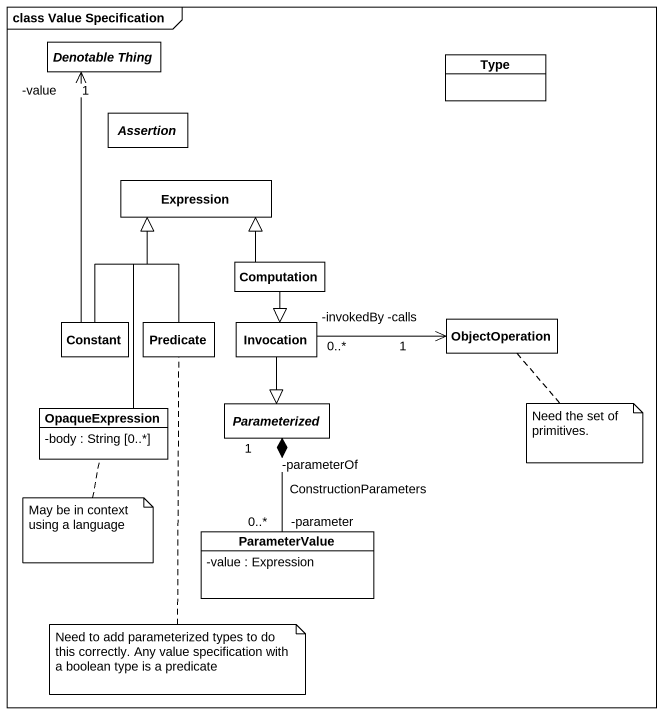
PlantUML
@startuml
mainframe class Value Specification
hide circle
hide empty members
skinparam classAttributeIconSize 0
abstract class "Denotable Thing" as Denotable_Thing
class Type #FFFFFF
abstract class Assertion
class Expression
class Computation
class Constant
class Predicate
class Invocation
class ObjectOperation
class OpaqueExpression {
  -body : String [0..*]
}
abstract class Parameterized
class ParameterValue {
  -value : Expression
}
Denotable_Thing "-value\n1" <-- Constant
Computation -up-|> Expression
Computation --|> Invocation
Constant -up-|> Expression
Predicate -up-|> Expression
Invocation --|> Parameterized
ObjectOperation "-calls\n1" <-left- "-invokedBy\n0..*" Invocation
OpaqueExpression -up-|> Expression
ParameterValue "-parameter\n0..*" -up-* "-parameterOf\n1" Parameterized : ConstructionParameters
note bottom of ObjectOperation : Need the set of primitives.
note bottom of OpaqueExpression : May be in context using a language
note bottom of Predicate : Need to add parameterized types to do this correctly. Any value specification with a boolean type is a predicate
@enduml
